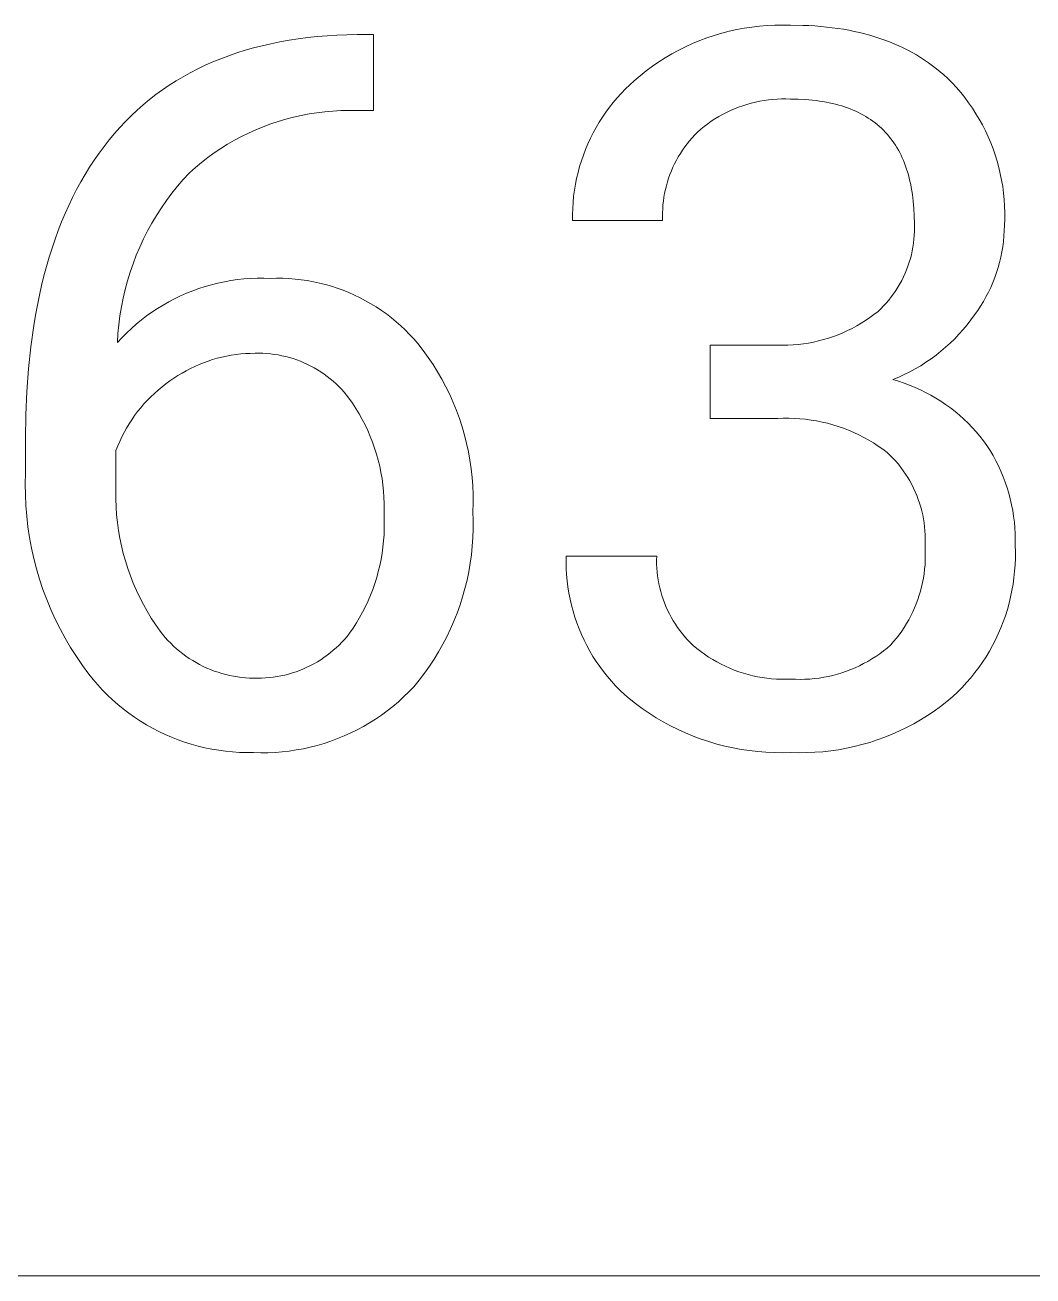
# Model space of a CAD drawing. Header units: millimetres. Extents: x -962 to 3068, y -237 to 2578.
# Drawn here: x 2302.1 to 2356.4, y -12 to 55.4 of the extents above; entities that cross this region are included whole.
import ezdxf

# ---------------------------------------------------------------- set-up
doc = ezdxf.new("R2010")
doc.units = ezdxf.units.MM
doc.header["$MEASUREMENT"] = 0
doc.layers.add('Domyślny', color=7, linetype='Continuous', true_color=0x000000)

msp = doc.modelspace()

# ---------------------------------------------------------------- linework, layer by layer
at = {"layer": 'Domyślny', "color": 18, "lineweight": 15, "true_color": 0x000000}
for p, q in [((2340.884, 55.261), (2341.295, 55.323)), ((2341.295, 55.323), (2341.708, 55.372)), ((2341.708, 55.372), (2342.123, 55.406)), ((2342.123, 55.406), (2342.538, 55.426)), ((2342.538, 55.426), (2342.954, 55.432)), ((2342.954, 55.432), (2343.37, 55.423)), ((2343.37, 55.423), (2344.038, 55.412)), ((2344.038, 55.412), (2344.364, 55.398)), ((2344.364, 55.398), (2344.687, 55.379)), ((2344.687, 55.379), (2345.004, 55.354)), ((2345.004, 55.354), (2345.317, 55.323)), ((2345.317, 55.323), (2345.626, 55.287)), ((2316.343, 54.61), (2316.842, 54.687)), ((2316.842, 54.687), (2317.35, 54.753)), ((2317.35, 54.753), (2317.866, 54.808)), ((2317.866, 54.808), (2318.391, 54.853)), ((2318.391, 54.853), (2318.924, 54.887)), ((2318.924, 54.887), (2319.466, 54.911)), ((2319.466, 54.911), (2320.017, 54.923)), ((2320.017, 54.923), (2320.889, 54.923)), ((2320.889, 54.923), (2320.889, 50.817)), ((2338.485, 54.59), (2338.875, 54.736)), ((2338.875, 54.736), (2339.269, 54.869)), ((2339.269, 54.869), (2339.667, 54.988)), ((2339.667, 54.988), (2340.07, 55.093)), ((2340.07, 55.093), (2340.476, 55.184)), ((2340.476, 55.184), (2340.884, 55.261)), ((2345.626, 55.287), (2345.929, 55.246)), ((2345.929, 55.246), (2346.228, 55.199)), ((2346.228, 55.199), (2346.523, 55.146)), ((2346.523, 55.146), (2346.813, 55.088)), ((2346.813, 55.088), (2347.098, 55.024)), ((2347.098, 55.024), (2347.379, 54.955)), ((2347.379, 54.955), (2347.655, 54.88)), ((2347.655, 54.88), (2347.926, 54.799)), ((2347.926, 54.799), (2348.193, 54.713)), ((2348.193, 54.713), (2348.455, 54.621)), ((2313.528, 53.927), (2313.976, 54.068)), ((2313.976, 54.068), (2314.432, 54.198)), ((2314.432, 54.198), (2314.897, 54.317)), ((2314.897, 54.317), (2315.37, 54.425)), ((2315.37, 54.425), (2315.852, 54.523)), ((2315.852, 54.523), (2316.343, 54.61)), ((2336.985, 53.874), (2337.351, 54.072)), ((2337.351, 54.072), (2337.723, 54.258)), ((2337.723, 54.258), (2338.101, 54.431)), ((2338.101, 54.431), (2338.485, 54.59)), ((2348.455, 54.621), (2348.713, 54.524)), ((2348.713, 54.524), (2348.966, 54.421)), ((2348.966, 54.421), (2349.214, 54.312)), ((2349.214, 54.312), (2349.458, 54.198)), ((2349.458, 54.198), (2349.697, 54.078)), ((2349.697, 54.078), (2349.932, 53.952)), ((2311.823, 53.259), (2312.236, 53.442)), ((2312.236, 53.442), (2312.658, 53.615)), ((2312.658, 53.615), (2313.089, 53.776)), ((2313.089, 53.776), (2313.528, 53.927)), ((2335.933, 53.205), (2336.276, 53.44)), ((2336.276, 53.44), (2336.627, 53.663)), ((2336.627, 53.663), (2336.985, 53.874)), ((2349.932, 53.952), (2350.162, 53.82)), ((2350.162, 53.82), (2350.388, 53.683)), ((2350.388, 53.683), (2350.609, 53.541)), ((2350.609, 53.541), (2350.825, 53.392)), ((2350.825, 53.392), (2351.037, 53.238)), ((2310.255, 52.42), (2310.634, 52.646)), ((2310.634, 52.646), (2311.022, 52.861)), ((2311.022, 52.861), (2311.418, 53.065)), ((2311.418, 53.065), (2311.823, 53.259)), ((2334.955, 52.43), (2335.272, 52.699)), ((2335.272, 52.699), (2335.598, 52.958)), ((2335.598, 52.958), (2335.933, 53.205)), ((2351.037, 53.238), (2351.244, 53.078)), ((2351.244, 53.078), (2351.447, 52.913)), ((2351.447, 52.913), (2351.645, 52.741)), ((2351.645, 52.741), (2351.838, 52.564)), ((2309.522, 51.937), (2309.884, 52.184)), ((2309.884, 52.184), (2310.255, 52.42)), ((2334.249, 51.748), (2334.477, 51.983)), ((2334.477, 51.983), (2334.712, 52.21)), ((2334.712, 52.21), (2334.955, 52.43)), ((2351.838, 52.564), (2352.085, 52.314)), ((2352.085, 52.314), (2352.322, 52.055)), ((2352.322, 52.055), (2352.551, 51.789)), ((2308.488, 51.132), (2308.824, 51.411)), ((2308.824, 51.411), (2309.169, 51.679)), ((2309.169, 51.679), (2309.522, 51.937)), ((2333.818, 51.255), (2334.03, 51.505)), ((2334.03, 51.505), (2334.249, 51.748)), ((2341.486, 51.275), (2341.255, 51.219)), ((2341.718, 51.323), (2341.486, 51.275)), ((2341.951, 51.364), (2341.718, 51.323)), ((2342.186, 51.396), (2341.951, 51.364)), ((2342.422, 51.42), (2342.186, 51.396)), ((2342.659, 51.437), (2342.422, 51.42)), ((2342.896, 51.445), (2342.659, 51.437)), ((2343.133, 51.445), (2342.896, 51.445)), ((2343.37, 51.437), (2343.133, 51.445)), ((2343.781, 51.43), (2343.37, 51.437)), ((2344.179, 51.411), (2343.781, 51.43)), ((2344.373, 51.396), (2344.179, 51.411)), ((2344.564, 51.378), (2344.373, 51.396)), ((2344.752, 51.357), (2344.564, 51.378)), ((2344.936, 51.332), (2344.752, 51.357)), ((2345.117, 51.305), (2344.936, 51.332)), ((2345.295, 51.274), (2345.117, 51.305)), ((2345.47, 51.239), (2345.295, 51.274)), ((2352.551, 51.789), (2352.771, 51.515)), ((2352.771, 51.515), (2352.981, 51.233)), ((2307.841, 50.542), (2308.16, 50.842)), ((2308.16, 50.842), (2308.488, 51.132)), ((2317.427, 50.637), (2317.005, 50.557)), ((2317.85, 50.703), (2317.427, 50.637)), ((2318.276, 50.755), (2317.85, 50.703)), ((2318.704, 50.792), (2318.276, 50.755)), ((2319.132, 50.815), (2318.704, 50.792)), ((2319.561, 50.823), (2319.132, 50.815)), ((2319.99, 50.817), (2319.561, 50.823)), ((2320.889, 50.817), (2319.99, 50.817)), ((2333.236, 50.464), (2333.421, 50.734)), ((2333.421, 50.734), (2333.615, 50.998)), ((2333.615, 50.998), (2333.818, 51.255)), ((2339.715, 50.609), (2339.509, 50.493)), ((2339.926, 50.719), (2339.715, 50.609)), ((2340.14, 50.821), (2339.926, 50.719)), ((2340.357, 50.916), (2340.14, 50.821)), ((2340.578, 51.003), (2340.357, 50.916)), ((2340.801, 51.082), (2340.578, 51.003)), ((2341.027, 51.154), (2340.801, 51.082)), ((2341.255, 51.219), (2341.027, 51.154)), ((2345.641, 51.202), (2345.47, 51.239)), ((2345.809, 51.161), (2345.641, 51.202)), ((2345.974, 51.117), (2345.809, 51.161)), ((2346.136, 51.069), (2345.974, 51.117)), ((2346.294, 51.019), (2346.136, 51.069)), ((2346.449, 50.965), (2346.294, 51.019)), ((2346.601, 50.908), (2346.449, 50.965)), ((2346.749, 50.847), (2346.601, 50.908)), ((2346.894, 50.783), (2346.749, 50.847)), ((2347.036, 50.716), (2346.894, 50.783)), ((2347.175, 50.646), (2347.036, 50.716)), ((2347.31, 50.572), (2347.175, 50.646)), ((2352.981, 51.233), (2353.181, 50.945)), ((2353.181, 50.945), (2353.372, 50.65)), ((2353.372, 50.65), (2353.552, 50.348)), ((2307.228, 49.909), (2307.53, 50.231)), ((2307.53, 50.231), (2307.841, 50.542)), ((2314.951, 49.947), (2314.555, 49.784)), ((2315.353, 50.096), (2314.951, 49.947)), ((2315.76, 50.232), (2315.353, 50.096)), ((2316.171, 50.355), (2315.76, 50.232)), ((2316.587, 50.463), (2316.171, 50.355)), ((2317.005, 50.557), (2316.587, 50.463)), ((2332.894, 49.906), (2333.061, 50.188)), ((2333.061, 50.188), (2333.236, 50.464)), ((2338.726, 49.958), (2338.542, 49.808)), ((2338.915, 50.102), (2338.726, 49.958)), ((2339.108, 50.239), (2338.915, 50.102)), ((2339.306, 50.369), (2339.108, 50.239)), ((2339.509, 50.493), (2339.306, 50.369)), ((2347.443, 50.496), (2347.31, 50.572)), ((2347.572, 50.415), (2347.443, 50.496)), ((2347.697, 50.332), (2347.572, 50.415)), ((2347.82, 50.245), (2347.697, 50.332)), ((2347.939, 50.155), (2347.82, 50.245)), ((2348.055, 50.062), (2347.939, 50.155)), ((2348.167, 49.966), (2348.055, 50.062)), ((2348.276, 49.866), (2348.167, 49.966)), ((2353.552, 50.348), (2353.722, 50.041)), ((2353.722, 50.041), (2353.882, 49.728)), ((2306.65, 49.233), (2306.935, 49.576)), ((2306.935, 49.576), (2307.228, 49.909)), ((2313.778, 49.418), (2313.4, 49.216)), ((2314.163, 49.607), (2313.778, 49.418)), ((2314.555, 49.784), (2314.163, 49.607)), ((2332.453, 49.029), (2332.59, 49.326)), ((2332.59, 49.326), (2332.737, 49.618)), ((2332.737, 49.618), (2332.894, 49.906)), ((2338.072, 49.347), (2337.934, 49.187)), ((2338.216, 49.502), (2338.072, 49.347)), ((2338.364, 49.652), (2338.216, 49.502)), ((2338.542, 49.808), (2338.364, 49.652)), ((2348.383, 49.763), (2348.276, 49.866)), ((2348.485, 49.656), (2348.383, 49.763)), ((2348.585, 49.547), (2348.485, 49.656)), ((2348.681, 49.434), (2348.585, 49.547)), ((2348.774, 49.317), (2348.681, 49.434)), ((2348.864, 49.198), (2348.774, 49.317)), ((2353.882, 49.728), (2354.03, 49.41)), ((2354.03, 49.41), (2354.168, 49.087)), ((2306.104, 48.517), (2306.372, 48.88)), ((2306.372, 48.88), (2306.65, 49.233)), ((2312.665, 48.774), (2312.309, 48.535)), ((2313.029, 49.001), (2312.665, 48.774)), ((2313.4, 49.216), (2313.029, 49.001)), ((2332.209, 48.421), (2332.326, 48.727)), ((2332.326, 48.727), (2332.453, 49.029)), ((2337.553, 48.682), (2337.438, 48.505)), ((2337.675, 48.855), (2337.553, 48.682)), ((2337.802, 49.023), (2337.675, 48.855)), ((2337.934, 49.187), (2337.802, 49.023)), ((2348.95, 49.075), (2348.864, 49.198)), ((2349.034, 48.949), (2348.95, 49.075)), ((2349.114, 48.82), (2349.034, 48.949)), ((2349.19, 48.687), (2349.114, 48.82)), ((2349.264, 48.551), (2349.19, 48.687)), ((2354.168, 49.087), (2354.295, 48.759)), ((2354.295, 48.759), (2354.41, 48.427)), ((2305.593, 47.762), (2305.844, 48.144)), ((2305.844, 48.144), (2306.104, 48.517)), ((2311.622, 48.021), (2311.292, 47.747)), ((2311.961, 48.283), (2311.622, 48.021)), ((2312.309, 48.535), (2311.961, 48.283)), ((2332.006, 47.799), (2332.102, 48.111)), ((2332.102, 48.111), (2332.209, 48.421)), ((2337.129, 47.953), (2337.038, 47.762)), ((2337.226, 48.14), (2337.129, 47.953)), ((2337.329, 48.324), (2337.226, 48.14)), ((2337.438, 48.505), (2337.329, 48.324)), ((2349.334, 48.412), (2349.264, 48.551)), ((2349.401, 48.269), (2349.334, 48.412)), ((2349.464, 48.123), (2349.401, 48.269)), ((2349.525, 47.974), (2349.464, 48.123)), ((2349.582, 47.822), (2349.525, 47.974)), ((2354.41, 48.427), (2354.514, 48.092)), ((2354.514, 48.092), (2354.607, 47.753)), ((2305.117, 46.968), (2305.351, 47.37)), ((2305.351, 47.37), (2305.593, 47.762)), ((2310.971, 47.462), (2310.644, 47.106)), ((2311.292, 47.747), (2310.971, 47.462)), ((2331.846, 47.164), (2331.921, 47.482)), ((2331.921, 47.482), (2332.006, 47.799)), ((2336.877, 47.372), (2336.806, 47.173)), ((2336.954, 47.569), (2336.877, 47.372)), ((2337.038, 47.762), (2336.954, 47.569)), ((2349.636, 47.666), (2349.582, 47.822)), ((2349.686, 47.507), (2349.636, 47.666)), ((2349.734, 47.345), (2349.686, 47.507)), ((2349.778, 47.179), (2349.734, 47.345)), ((2354.607, 47.753), (2354.688, 47.412)), ((2354.688, 47.412), (2354.758, 47.067)), ((2304.677, 46.135), (2304.893, 46.556)), ((2304.893, 46.556), (2305.117, 46.968)), ((2310.329, 46.739), (2310.026, 46.361)), ((2310.644, 47.106), (2310.329, 46.739)), ((2331.729, 46.52), (2331.782, 46.843)), ((2331.782, 46.843), (2331.846, 47.164)), ((2336.635, 46.564), (2336.591, 46.358)), ((2336.685, 46.769), (2336.635, 46.564)), ((2336.742, 46.972), (2336.685, 46.769)), ((2336.806, 47.173), (2336.742, 46.972)), ((2349.818, 47.01), (2349.778, 47.179)), ((2349.856, 46.838), (2349.818, 47.01)), ((2349.89, 46.663), (2349.856, 46.838)), ((2349.921, 46.484), (2349.89, 46.663)), ((2354.758, 47.067), (2354.815, 46.721)), ((2354.815, 46.721), (2354.861, 46.373)), ((2304.47, 45.704), (2304.677, 46.135)), ((2309.737, 45.973), (2309.461, 45.576)), ((2310.026, 46.361), (2309.737, 45.973)), ((2331.635, 45.542), (2331.655, 45.869)), ((2331.655, 45.869), (2331.686, 46.195)), ((2331.686, 46.195), (2331.729, 46.52)), ((2336.526, 45.941), (2336.503, 45.731)), ((2336.555, 46.15), (2336.526, 45.941)), ((2336.591, 46.358), (2336.555, 46.15)), ((2349.949, 46.302), (2349.921, 46.484)), ((2349.973, 46.116), (2349.949, 46.302)), ((2349.995, 45.928), (2349.973, 46.116)), ((2350.013, 45.736), (2349.995, 45.928)), ((2354.861, 46.373), (2354.895, 46.023)), ((2354.895, 46.023), (2354.917, 45.672)), ((2304.083, 44.814), (2304.272, 45.264)), ((2304.272, 45.264), (2304.47, 45.704)), ((2309.461, 45.576), (2309.199, 45.169)), ((2331.625, 45.215), (2331.635, 45.542)), ((2331.627, 44.888), (2331.625, 45.215)), ((2336.48, 45.31), (2336.479, 45.099)), ((2336.488, 45.52), (2336.48, 45.31)), ((2336.503, 45.731), (2336.488, 45.52)), ((2350.027, 45.541), (2350.013, 45.736)), ((2350.047, 45.14), (2350.027, 45.541)), ((2354.917, 45.672), (2354.927, 45.321)), ((2354.927, 45.321), (2354.925, 44.97)), ((2303.902, 44.354), (2304.083, 44.814)), ((2308.951, 44.754), (2308.718, 44.33)), ((2309.199, 45.169), (2308.951, 44.754)), ((2336.485, 44.888), (2331.627, 44.888)), ((2336.479, 45.099), (2336.485, 44.888)), ((2350.053, 44.727), (2350.047, 45.14)), ((2350.059, 44.515), (2350.053, 44.727)), ((2354.912, 44.619), (2354.903, 44.332)), ((2354.925, 44.97), (2354.912, 44.619)), ((2303.567, 43.405), (2303.73, 43.884)), ((2303.73, 43.884), (2303.902, 44.354)), ((2308.499, 43.899), (2308.295, 43.46)), ((2308.718, 44.33), (2308.499, 43.899)), ((2350.007, 43.67), (2350.031, 43.881)), ((2350.031, 43.881), (2350.048, 44.092)), ((2350.048, 44.092), (2350.057, 44.303)), ((2350.057, 44.303), (2350.059, 44.515)), ((2354.885, 44.046), (2354.857, 43.761)), ((2354.903, 44.332), (2354.885, 44.046)), ((2303.413, 42.916), (2303.567, 43.405)), ((2308.295, 43.46), (2308.106, 43.015)), ((2349.892, 43.046), (2349.937, 43.253)), ((2349.937, 43.253), (2349.976, 43.461)), ((2349.976, 43.461), (2350.007, 43.67)), ((2354.772, 43.194), (2354.714, 42.913)), ((2354.819, 43.476), (2354.772, 43.194)), ((2354.857, 43.761), (2354.819, 43.476)), ((2303.268, 42.417), (2303.413, 42.916)), ((2307.933, 42.563), (2307.775, 42.106)), ((2308.106, 43.015), (2307.933, 42.563)), ((2349.711, 42.437), (2349.779, 42.638)), ((2349.779, 42.638), (2349.839, 42.841)), ((2349.839, 42.841), (2349.892, 43.046)), ((2354.647, 42.634), (2354.57, 42.357)), ((2354.714, 42.913), (2354.647, 42.634)), ((2303.004, 41.391), (2303.131, 41.909)), ((2303.131, 41.909), (2303.268, 42.417)), ((2307.775, 42.106), (2307.633, 41.644)), ((2349.375, 41.661), (2349.469, 41.851)), ((2349.469, 41.851), (2349.557, 42.044)), ((2349.557, 42.044), (2349.637, 42.239)), ((2349.637, 42.239), (2349.711, 42.437)), ((2354.484, 42.084), (2354.389, 41.813)), ((2354.57, 42.357), (2354.484, 42.084)), ((2302.885, 40.863), (2303.004, 41.391)), ((2307.507, 41.177), (2307.397, 40.705)), ((2307.633, 41.644), (2307.507, 41.177)), ((2311.152, 41.103), (2311.486, 41.224)), ((2311.486, 41.224), (2311.824, 41.333)), ((2311.824, 41.333), (2312.166, 41.431)), ((2312.166, 41.431), (2312.51, 41.516)), ((2312.51, 41.516), (2312.858, 41.59)), ((2312.858, 41.59), (2313.208, 41.652)), ((2313.208, 41.652), (2313.56, 41.702)), ((2313.56, 41.702), (2313.913, 41.741)), ((2313.913, 41.741), (2314.267, 41.766)), ((2314.267, 41.766), (2314.622, 41.78)), ((2314.622, 41.78), (2314.978, 41.782)), ((2314.978, 41.782), (2315.333, 41.771)), ((2315.333, 41.771), (2315.667, 41.779)), ((2315.667, 41.779), (2316, 41.775)), ((2316, 41.775), (2316.334, 41.761)), ((2316.334, 41.761), (2316.666, 41.735)), ((2316.666, 41.735), (2316.998, 41.697)), ((2316.998, 41.697), (2317.328, 41.649)), ((2317.328, 41.649), (2317.656, 41.589)), ((2317.656, 41.589), (2317.982, 41.519)), ((2317.982, 41.519), (2318.306, 41.437)), ((2318.306, 41.437), (2318.627, 41.344)), ((2318.627, 41.344), (2318.944, 41.241)), ((2318.944, 41.241), (2319.257, 41.127)), ((2349.053, 41.114), (2349.166, 41.293)), ((2349.166, 41.293), (2349.274, 41.475)), ((2349.274, 41.475), (2349.375, 41.661)), ((2354.17, 41.283), (2354.047, 41.024)), ((2354.284, 41.547), (2354.17, 41.283)), ((2354.389, 41.813), (2354.284, 41.547)), ((2302.775, 40.325), (2302.885, 40.863)), ((2307.397, 40.705), (2307.303, 40.231)), ((2309.553, 40.333), (2309.862, 40.508)), ((2309.862, 40.508), (2310.176, 40.674)), ((2310.176, 40.674), (2310.496, 40.828)), ((2310.496, 40.828), (2310.822, 40.971)), ((2310.822, 40.971), (2311.152, 41.103)), ((2319.257, 41.127), (2319.567, 41.003)), ((2319.567, 41.003), (2319.872, 40.868)), ((2319.872, 40.868), (2320.173, 40.723)), ((2320.173, 40.723), (2320.468, 40.568)), ((2320.468, 40.568), (2320.758, 40.403)), ((2348.538, 40.442), (2348.676, 40.603)), ((2348.676, 40.603), (2348.807, 40.769)), ((2348.807, 40.769), (2348.933, 40.94)), ((2348.933, 40.94), (2349.053, 41.114)), ((2353.774, 40.52), (2353.625, 40.275)), ((2353.915, 40.77), (2353.774, 40.52)), ((2354.047, 41.024), (2353.915, 40.77)), ((2302.673, 39.778), (2302.775, 40.325)), ((2307.303, 40.231), (2307.226, 39.753)), ((2308.665, 39.744), (2308.954, 39.95)), ((2308.954, 39.95), (2309.25, 40.146)), ((2309.25, 40.146), (2309.553, 40.333)), ((2320.758, 40.403), (2321.042, 40.228)), ((2321.042, 40.228), (2321.321, 40.044)), ((2321.321, 40.044), (2321.592, 39.85)), ((2321.592, 39.85), (2321.858, 39.648)), ((2347.652, 39.653), (2347.876, 39.817)), ((2347.876, 39.817), (2348.094, 39.989)), ((2348.094, 39.989), (2348.247, 40.135)), ((2348.247, 40.135), (2348.396, 40.286)), ((2348.396, 40.286), (2348.538, 40.442)), ((2353.301, 39.801), (2353.104, 39.53)), ((2353.467, 40.035), (2353.301, 39.801)), ((2353.625, 40.275), (2353.467, 40.035)), ((2302.422, 38.077), (2302.581, 39.221)), ((2302.581, 39.221), (2302.673, 39.778)), ((2307.165, 39.273), (2307.121, 38.792)), ((2307.226, 39.753), (2307.165, 39.273)), ((2307.842, 39.067), (2308.109, 39.302)), ((2308.109, 39.302), (2308.383, 39.527)), ((2308.383, 39.527), (2308.665, 39.744)), ((2321.858, 39.648), (2322.116, 39.436)), ((2322.116, 39.436), (2322.367, 39.216)), ((2322.367, 39.216), (2322.61, 38.988)), ((2346.704, 39.076), (2346.948, 39.208)), ((2346.948, 39.208), (2347.188, 39.348)), ((2347.188, 39.348), (2347.423, 39.497)), ((2347.423, 39.497), (2347.652, 39.653)), ((2352.898, 39.266), (2352.683, 39.009)), ((2353.104, 39.53), (2352.898, 39.266)), ((2307.121, 38.792), (2307.093, 38.309)), ((2307.093, 38.309), (2307.334, 38.57)), ((2307.334, 38.57), (2307.584, 38.823)), ((2307.584, 38.823), (2307.842, 39.067)), ((2322.61, 38.988), (2322.845, 38.751)), ((2322.845, 38.751), (2323.072, 38.507)), ((2323.072, 38.507), (2323.291, 38.255)), ((2344.888, 38.398), (2345.157, 38.468)), ((2345.157, 38.468), (2345.423, 38.547)), ((2345.423, 38.547), (2345.686, 38.635)), ((2345.686, 38.635), (2345.946, 38.732)), ((2345.946, 38.732), (2346.203, 38.838)), ((2346.203, 38.838), (2346.456, 38.953)), ((2346.456, 38.953), (2346.704, 39.076)), ((2352.228, 38.517), (2351.988, 38.283)), ((2352.46, 38.759), (2352.228, 38.517)), ((2352.683, 39.009), (2352.46, 38.759)), ((2302.299, 36.895), (2302.422, 38.077)), ((2323.291, 38.255), (2323.576, 37.888)), ((2323.576, 37.888), (2323.848, 37.512)), ((2339.049, 38.177), (2342.685, 38.177)), ((2339.049, 34.218), (2339.049, 38.177)), ((2342.685, 38.177), (2342.963, 38.172)), ((2342.963, 38.172), (2343.241, 38.175)), ((2343.241, 38.175), (2343.518, 38.189)), ((2343.518, 38.189), (2343.794, 38.212)), ((2343.794, 38.212), (2344.07, 38.244)), ((2344.07, 38.244), (2344.345, 38.286)), ((2344.345, 38.286), (2344.617, 38.337)), ((2344.617, 38.337), (2344.888, 38.398)), ((2351.485, 37.841), (2351.222, 37.633)), ((2351.74, 38.058), (2351.485, 37.841)), ((2351.988, 38.283), (2351.74, 38.058)), ((2311.496, 37.126), (2311.26, 37.022)), ((2311.736, 37.222), (2311.496, 37.126)), ((2311.979, 37.31), (2311.736, 37.222)), ((2312.225, 37.389), (2311.979, 37.31)), ((2312.473, 37.461), (2312.225, 37.389)), ((2312.723, 37.524), (2312.473, 37.461)), ((2312.975, 37.579), (2312.723, 37.524)), ((2313.229, 37.626), (2312.975, 37.579)), ((2313.485, 37.664), (2313.229, 37.626)), ((2313.741, 37.694), (2313.485, 37.664)), ((2313.998, 37.715), (2313.741, 37.694)), ((2314.256, 37.728), (2313.998, 37.715)), ((2314.514, 37.732), (2314.256, 37.728)), ((2314.722, 37.734), (2314.514, 37.732)), ((2314.93, 37.73), (2314.722, 37.734)), ((2315.138, 37.718), (2314.93, 37.73)), ((2315.345, 37.699), (2315.138, 37.718)), ((2315.551, 37.674), (2315.345, 37.699)), ((2315.757, 37.641), (2315.551, 37.674)), ((2315.961, 37.601), (2315.757, 37.641)), ((2316.163, 37.555), (2315.961, 37.601)), ((2316.364, 37.502), (2316.163, 37.555)), ((2316.563, 37.442), (2316.364, 37.502)), ((2316.76, 37.375), (2316.563, 37.442)), ((2316.955, 37.301), (2316.76, 37.375)), ((2317.147, 37.221), (2316.955, 37.301)), ((2317.336, 37.135), (2317.147, 37.221)), ((2317.522, 37.042), (2317.336, 37.135)), ((2323.848, 37.512), (2324.107, 37.126)), ((2324.107, 37.126), (2324.353, 36.732)), ((2350.677, 37.244), (2350.394, 37.064)), ((2350.953, 37.434), (2350.677, 37.244)), ((2351.222, 37.633), (2350.953, 37.434)), ((2302.211, 35.674), (2302.299, 36.895)), ((2310.352, 36.531), (2310.136, 36.39)), ((2310.573, 36.665), (2310.352, 36.531)), ((2310.798, 36.792), (2310.573, 36.665)), ((2311.027, 36.911), (2310.798, 36.792)), ((2311.26, 37.022), (2311.027, 36.911)), ((2317.705, 36.943), (2317.522, 37.042)), ((2317.884, 36.838), (2317.705, 36.943)), ((2318.06, 36.727), (2317.884, 36.838)), ((2318.232, 36.61), (2318.06, 36.727)), ((2318.4, 36.487), (2318.232, 36.61)), ((2318.563, 36.359), (2318.4, 36.487)), ((2324.353, 36.732), (2324.584, 36.329)), ((2349.208, 36.442), (2348.899, 36.312)), ((2349.512, 36.582), (2349.208, 36.442)), ((2349.812, 36.732), (2349.512, 36.582)), ((2350.106, 36.893), (2349.812, 36.732)), ((2350.394, 37.064), (2350.106, 36.893)), ((2309.288, 35.75), (2309.088, 35.572)), ((2309.495, 35.921), (2309.288, 35.75)), ((2309.707, 36.085), (2309.495, 35.921)), ((2309.925, 36.242), (2309.707, 36.085)), ((2310.136, 36.39), (2309.925, 36.242)), ((2318.722, 36.225), (2318.563, 36.359)), ((2318.877, 36.086), (2318.722, 36.225)), ((2319.027, 35.941), (2318.877, 36.086)), ((2319.171, 35.792), (2319.027, 35.941)), ((2319.311, 35.638), (2319.171, 35.792)), ((2324.584, 36.329), (2324.802, 35.919)), ((2324.802, 35.919), (2325.006, 35.501)), ((2348.899, 36.312), (2349.202, 36.222)), ((2349.202, 36.222), (2349.501, 36.122)), ((2349.501, 36.122), (2349.797, 36.012)), ((2349.797, 36.012), (2350.089, 35.892)), ((2350.089, 35.892), (2350.377, 35.762)), ((2350.377, 35.762), (2350.66, 35.622)), ((2302.158, 34.414), (2302.211, 35.674)), ((2308.705, 35.196), (2308.523, 34.999)), ((2308.893, 35.387), (2308.705, 35.196)), ((2309.088, 35.572), (2308.893, 35.387)), ((2319.445, 35.479), (2319.311, 35.638)), ((2319.574, 35.316), (2319.445, 35.479)), ((2319.767, 35.038), (2319.574, 35.316)), ((2325.006, 35.501), (2325.195, 35.077)), ((2325.195, 35.077), (2325.369, 34.646)), ((2350.66, 35.622), (2350.939, 35.473)), ((2350.939, 35.473), (2351.212, 35.314)), ((2351.212, 35.314), (2351.479, 35.146)), ((2351.479, 35.146), (2351.741, 34.969)), ((2302.141, 33.115), (2302.158, 34.414)), ((2308.181, 34.586), (2308.02, 34.371)), ((2308.349, 34.795), (2308.181, 34.586)), ((2308.523, 34.999), (2308.349, 34.795)), ((2319.951, 34.755), (2319.767, 35.038)), ((2320.125, 34.465), (2319.951, 34.755)), ((2320.289, 34.169), (2320.125, 34.465)), ((2325.369, 34.646), (2325.529, 34.21)), ((2351.741, 34.969), (2351.996, 34.784)), ((2351.996, 34.784), (2352.245, 34.59)), ((2352.245, 34.59), (2352.487, 34.387)), ((2307.721, 33.926), (2307.583, 33.696)), ((2307.867, 34.151), (2307.721, 33.926)), ((2308.02, 34.371), (2307.867, 34.151)), ((2320.443, 33.868), (2320.289, 34.169)), ((2320.587, 33.562), (2320.443, 33.868)), ((2325.529, 34.21), (2325.673, 33.768)), ((2325.673, 33.768), (2325.802, 33.322)), ((2342.685, 34.218), (2339.049, 34.218)), ((2342.986, 34.23), (2342.685, 34.218)), ((2343.287, 34.231), (2342.986, 34.23)), ((2343.588, 34.222), (2343.287, 34.231)), ((2343.888, 34.203), (2343.588, 34.222)), ((2344.187, 34.173), (2343.888, 34.203)), ((2344.486, 34.134), (2344.187, 34.173)), ((2344.782, 34.084), (2344.486, 34.134)), ((2345.077, 34.024), (2344.782, 34.084)), ((2345.37, 33.955), (2345.077, 34.024)), ((2345.66, 33.875), (2345.37, 33.955)), ((2345.947, 33.786), (2345.66, 33.875)), ((2346.231, 33.686), (2345.947, 33.786)), ((2352.487, 34.387), (2352.723, 34.176)), ((2352.723, 34.176), (2352.951, 33.958)), ((2352.951, 33.958), (2353.171, 33.732)), ((2353.171, 33.732), (2353.384, 33.498)), ((2302.141, 31.263), (2302.141, 33.115)), ((2307.33, 33.223), (2307.216, 32.98)), ((2307.452, 33.462), (2307.33, 33.223)), ((2307.583, 33.696), (2307.452, 33.462)), ((2320.721, 33.252), (2320.587, 33.562)), ((2320.844, 32.937), (2320.721, 33.252)), ((2325.802, 33.322), (2325.916, 32.872)), ((2346.512, 33.578), (2346.231, 33.686)), ((2346.788, 33.459), (2346.512, 33.578)), ((2347.061, 33.332), (2346.788, 33.459)), ((2347.329, 33.195), (2347.061, 33.332)), ((2347.592, 33.049), (2347.329, 33.195)), ((2353.384, 33.498), (2353.588, 33.258)), ((2353.588, 33.258), (2353.784, 33.01)), ((2307.11, 32.734), (2307.012, 32.484)), ((2307.012, 32.484), (2307.012, 30.713)), ((2307.216, 32.98), (2307.11, 32.734)), ((2320.957, 32.618), (2320.844, 32.937)), ((2321.059, 32.296), (2320.957, 32.618)), ((2325.916, 32.872), (2326.014, 32.418)), ((2326.014, 32.418), (2326.096, 31.961)), ((2347.85, 32.895), (2347.592, 33.049)), ((2348.103, 32.731), (2347.85, 32.895)), ((2348.35, 32.56), (2348.103, 32.731)), ((2348.591, 32.38), (2348.35, 32.56)), ((2348.748, 32.229), (2348.591, 32.38)), ((2353.784, 33.01), (2353.963, 32.751)), ((2353.963, 32.751), (2354.133, 32.485)), ((2354.133, 32.485), (2354.294, 32.213)), ((2321.15, 31.97), (2321.059, 32.296)), ((2321.23, 31.641), (2321.15, 31.97)), ((2326.096, 31.961), (2326.163, 31.501)), ((2348.901, 32.072), (2348.748, 32.229)), ((2349.048, 31.911), (2348.901, 32.072)), ((2349.19, 31.745), (2349.048, 31.911)), ((2349.325, 31.574), (2349.19, 31.745)), ((2354.294, 32.213), (2354.446, 31.937)), ((2354.446, 31.937), (2354.587, 31.655)), ((2302.126, 30.684), (2302.141, 31.263)), ((2321.299, 31.31), (2321.23, 31.641)), ((2321.356, 30.977), (2321.299, 31.31)), ((2326.163, 31.501), (2326.214, 31.039)), ((2326.214, 31.039), (2326.249, 30.576)), ((2349.455, 31.398), (2349.325, 31.574)), ((2349.579, 31.218), (2349.455, 31.398)), ((2349.696, 31.034), (2349.579, 31.218)), ((2349.808, 30.846), (2349.696, 31.034)), ((2354.587, 31.655), (2354.719, 31.368)), ((2354.719, 31.368), (2354.841, 31.077)), ((2354.841, 31.077), (2354.953, 30.782)), ((2302.131, 30.105), (2302.126, 30.684)), ((2307.012, 30.713), (2306.999, 30.29)), ((2321.403, 30.642), (2321.356, 30.977)), ((2321.438, 30.306), (2321.403, 30.642)), ((2326.249, 30.576), (2326.267, 30.112)), ((2349.912, 30.655), (2349.808, 30.846)), ((2350.01, 30.46), (2349.912, 30.655)), ((2350.102, 30.261), (2350.01, 30.46)), ((2354.953, 30.782), (2355.055, 30.483)), ((2355.055, 30.483), (2355.146, 30.181)), ((2302.157, 29.526), (2302.131, 30.105)), ((2306.999, 30.29), (2307, 29.867)), ((2307, 29.867), (2307.016, 29.444)), ((2321.462, 29.969), (2321.438, 30.306)), ((2321.475, 29.631), (2321.462, 29.969)), ((2326.267, 30.112), (2326.27, 29.647)), ((2350.186, 30.06), (2350.102, 30.261)), ((2350.264, 29.856), (2350.186, 30.06)), ((2350.335, 29.649), (2350.264, 29.856)), ((2355.146, 30.181), (2355.227, 29.876)), ((2355.227, 29.876), (2355.297, 29.569)), ((2302.202, 28.948), (2302.157, 29.526)), ((2307.016, 29.444), (2307.045, 29.022)), ((2307.045, 29.022), (2307.089, 28.601)), ((2321.466, 28.955), (2321.476, 29.293)), ((2321.476, 29.293), (2321.475, 29.631)), ((2326.27, 29.647), (2326.257, 29.183)), ((2326.257, 29.183), (2326.273, 28.719)), ((2350.398, 29.44), (2350.335, 29.649)), ((2350.454, 29.229), (2350.398, 29.44)), ((2350.503, 29.017), (2350.454, 29.229)), ((2350.545, 28.802), (2350.503, 29.017)), ((2355.297, 29.569), (2355.357, 29.259)), ((2355.357, 29.259), (2355.406, 28.947)), ((2302.268, 28.373), (2302.202, 28.948)), ((2302.354, 27.8), (2302.268, 28.373)), ((2307.089, 28.601), (2307.148, 28.182)), ((2321.477, 28.619), (2321.466, 28.955)), ((2321.476, 28.283), (2321.477, 28.619)), ((2326.273, 28.719), (2326.272, 28.256)), ((2350.58, 28.587), (2350.545, 28.802)), ((2350.607, 28.37), (2350.58, 28.587)), ((2350.626, 28.153), (2350.607, 28.37)), ((2355.406, 28.947), (2355.444, 28.634)), ((2355.444, 28.634), (2355.472, 28.32)), ((2302.459, 27.23), (2302.354, 27.8)), ((2307.148, 28.182), (2307.22, 27.765)), ((2307.22, 27.765), (2307.306, 27.35)), ((2321.441, 27.613), (2321.464, 27.948)), ((2321.464, 27.948), (2321.476, 28.283)), ((2326.256, 27.792), (2326.224, 27.33)), ((2326.272, 28.256), (2326.256, 27.792)), ((2350.639, 27.935), (2350.626, 28.153)), ((2350.643, 27.716), (2350.639, 27.935)), ((2350.641, 27.498), (2350.643, 27.716)), ((2355.472, 28.32), (2355.488, 28.005)), ((2355.488, 28.005), (2355.494, 27.689)), ((2355.494, 27.689), (2355.489, 27.374)), ((2302.585, 26.665), (2302.459, 27.23)), ((2307.306, 27.35), (2307.407, 26.939)), ((2321.36, 26.946), (2321.406, 27.279)), ((2321.406, 27.279), (2321.441, 27.613)), ((2326.224, 27.33), (2326.176, 26.869)), ((2350.63, 27.28), (2350.641, 27.498)), ((2350.642, 27.041), (2350.63, 27.28)), ((2350.645, 26.801), (2350.642, 27.041)), ((2355.489, 27.374), (2355.499, 27.024)), ((2355.499, 27.024), (2355.498, 26.674)), ((2302.729, 26.104), (2302.585, 26.665)), ((2307.407, 26.939), (2307.521, 26.532)), ((2307.521, 26.532), (2307.649, 26.128)), ((2321.236, 26.286), (2321.304, 26.615)), ((2321.304, 26.615), (2321.36, 26.946)), ((2326.112, 26.409), (2326.033, 25.953)), ((2326.176, 26.869), (2326.112, 26.409)), ((2331.286, 26.463), (2331.291, 26.797)), ((2331.291, 26.129), (2331.286, 26.463)), ((2331.291, 26.797), (2336.163, 26.797)), ((2336.163, 26.797), (2336.158, 26.582)), ((2336.158, 26.582), (2336.16, 26.367)), ((2336.16, 26.367), (2336.169, 26.152)), ((2350.608, 26.085), (2350.628, 26.323)), ((2350.628, 26.323), (2350.641, 26.562)), ((2350.641, 26.562), (2350.645, 26.801)), ((2355.485, 26.324), (2355.46, 25.975)), ((2355.498, 26.674), (2355.485, 26.324)), ((2302.894, 25.548), (2302.729, 26.104)), ((2307.649, 26.128), (2307.791, 25.73)), ((2307.791, 25.73), (2307.946, 25.336)), ((2320.967, 25.316), (2321.068, 25.636)), ((2321.068, 25.636), (2321.157, 25.96)), ((2321.157, 25.96), (2321.236, 26.286)), ((2326.033, 25.953), (2325.938, 25.499)), ((2331.309, 25.796), (2331.291, 26.129)), ((2331.338, 25.463), (2331.309, 25.796)), ((2336.169, 26.152), (2336.186, 25.938)), ((2336.186, 25.938), (2336.21, 25.725)), ((2336.21, 25.725), (2336.242, 25.512)), ((2350.543, 25.611), (2350.579, 25.847)), ((2350.579, 25.847), (2350.608, 26.085)), ((2355.46, 25.975), (2355.424, 25.627)), ((2303.077, 24.999), (2302.894, 25.548)), ((2303.28, 24.456), (2303.077, 24.999)), ((2307.946, 25.336), (2308.114, 24.947)), ((2320.734, 24.686), (2320.856, 24.999)), ((2320.856, 24.999), (2320.967, 25.316)), ((2325.827, 25.049), (2325.701, 24.602)), ((2325.938, 25.499), (2325.827, 25.049)), ((2331.378, 25.132), (2331.338, 25.463)), ((2331.43, 24.802), (2331.378, 25.132)), ((2336.242, 25.512), (2336.281, 25.301)), ((2336.281, 25.301), (2336.327, 25.091)), ((2336.327, 25.091), (2336.38, 24.883)), ((2350.386, 24.91), (2350.446, 25.142)), ((2350.446, 25.142), (2350.498, 25.375)), ((2350.498, 25.375), (2350.543, 25.611)), ((2355.376, 25.281), (2355.316, 24.936)), ((2355.424, 25.627), (2355.376, 25.281)), ((2303.501, 23.921), (2303.28, 24.456)), ((2308.114, 24.947), (2308.295, 24.565)), ((2308.295, 24.565), (2308.489, 24.189)), ((2320.46, 24.073), (2320.602, 24.378)), ((2320.602, 24.378), (2320.734, 24.686)), ((2325.701, 24.602), (2325.56, 24.161)), ((2331.493, 24.475), (2331.43, 24.802)), ((2331.567, 24.149), (2331.493, 24.475)), ((2336.38, 24.883), (2336.441, 24.677)), ((2336.441, 24.677), (2336.508, 24.473)), ((2336.508, 24.473), (2336.583, 24.272)), ((2350.159, 24.229), (2350.242, 24.454)), ((2350.242, 24.454), (2350.318, 24.681)), ((2350.318, 24.681), (2350.386, 24.91)), ((2355.244, 24.594), (2355.161, 24.254)), ((2355.316, 24.936), (2355.244, 24.594)), ((2303.741, 23.393), (2303.501, 23.921)), ((2308.489, 24.189), (2308.696, 23.82)), ((2308.696, 23.82), (2308.915, 23.458)), ((2320.145, 23.48), (2320.308, 23.774)), ((2320.308, 23.774), (2320.46, 24.073)), ((2325.404, 23.724), (2325.233, 23.293)), ((2325.56, 24.161), (2325.404, 23.724)), ((2331.653, 23.827), (2331.567, 24.149)), ((2331.75, 23.507), (2331.653, 23.827)), ((2336.583, 24.272), (2336.664, 24.073)), ((2336.664, 24.073), (2336.752, 23.877)), ((2336.752, 23.877), (2336.847, 23.684)), ((2336.847, 23.684), (2336.949, 23.495)), ((2349.866, 23.574), (2349.971, 23.789)), ((2349.971, 23.789), (2350.069, 24.008)), ((2350.069, 24.008), (2350.159, 24.229)), ((2355.067, 23.917), (2354.962, 23.583)), ((2355.161, 24.254), (2355.067, 23.917)), ((2303.999, 22.875), (2303.741, 23.393)), ((2308.915, 23.458), (2309.146, 23.103)), ((2309.146, 23.103), (2309.268, 22.925)), ((2319.792, 22.91), (2319.973, 23.192)), ((2319.973, 23.192), (2320.145, 23.48)), ((2325.233, 23.293), (2325.047, 22.868)), ((2331.857, 23.191), (2331.75, 23.507)), ((2331.976, 22.88), (2331.857, 23.191)), ((2336.949, 23.495), (2337.057, 23.309)), ((2337.057, 23.309), (2337.171, 23.127)), ((2337.171, 23.127), (2337.291, 22.949)), ((2337.291, 22.949), (2337.418, 22.776)), ((2349.375, 22.753), (2349.508, 22.952)), ((2349.508, 22.952), (2349.634, 23.156)), ((2349.634, 23.156), (2349.753, 23.363)), ((2349.753, 23.363), (2349.866, 23.574)), ((2354.845, 23.253), (2354.717, 22.927)), ((2354.962, 23.583), (2354.845, 23.253)), ((2304.274, 22.365), (2303.999, 22.875)), ((2304.568, 21.866), (2304.274, 22.365)), ((2309.268, 22.925), (2309.396, 22.75)), ((2309.396, 22.75), (2309.529, 22.58)), ((2309.529, 22.58), (2309.668, 22.414)), ((2309.668, 22.414), (2309.813, 22.254)), ((2319.187, 22.152), (2319.331, 22.308)), ((2319.331, 22.308), (2319.468, 22.468)), ((2319.468, 22.468), (2319.601, 22.634)), ((2319.601, 22.634), (2319.792, 22.91)), ((2324.847, 22.45), (2324.633, 22.039)), ((2325.047, 22.868), (2324.847, 22.45)), ((2332.105, 22.572), (2331.976, 22.88)), ((2332.245, 22.269), (2332.105, 22.572)), ((2332.395, 21.971), (2332.245, 22.269)), ((2337.418, 22.776), (2337.55, 22.607)), ((2337.55, 22.607), (2337.688, 22.442)), ((2337.688, 22.442), (2337.832, 22.283)), ((2337.832, 22.283), (2337.981, 22.128)), ((2348.937, 22.185), (2349.089, 22.369)), ((2349.089, 22.369), (2349.235, 22.559)), ((2349.235, 22.559), (2349.375, 22.753)), ((2354.429, 22.29), (2354.269, 21.979)), ((2354.578, 22.606), (2354.429, 22.29)), ((2354.717, 22.927), (2354.578, 22.606)), ((2304.878, 21.377), (2304.568, 21.866)), ((2309.813, 22.254), (2309.963, 22.098)), ((2309.963, 22.098), (2310.118, 21.947)), ((2310.118, 21.947), (2310.279, 21.802)), ((2310.279, 21.802), (2310.444, 21.662)), ((2310.444, 21.662), (2310.613, 21.528)), ((2318.564, 21.581), (2318.727, 21.715)), ((2318.727, 21.715), (2318.886, 21.856)), ((2318.886, 21.856), (2319.039, 22.002)), ((2319.039, 22.002), (2319.187, 22.152)), ((2324.404, 21.636), (2324.162, 21.24)), ((2324.633, 22.039), (2324.404, 21.636)), ((2332.556, 21.678), (2332.395, 21.971)), ((2332.726, 21.391), (2332.556, 21.678)), ((2337.981, 22.128), (2338.136, 21.979)), ((2338.136, 21.979), (2338.335, 21.812)), ((2338.335, 21.812), (2338.539, 21.653)), ((2338.539, 21.653), (2338.749, 21.5)), ((2348.184, 21.53), (2348.388, 21.681)), ((2348.388, 21.681), (2348.586, 21.84)), ((2348.586, 21.84), (2348.778, 22.005)), ((2348.778, 22.005), (2348.937, 22.185)), ((2354.099, 21.673), (2353.918, 21.373)), ((2354.269, 21.979), (2354.099, 21.673)), ((2305.206, 20.899), (2304.878, 21.377)), ((2310.613, 21.528), (2310.787, 21.4)), ((2310.787, 21.4), (2310.966, 21.278)), ((2310.966, 21.278), (2311.148, 21.162)), ((2311.148, 21.162), (2311.334, 21.052)), ((2311.334, 21.052), (2311.524, 20.948)), ((2311.524, 20.948), (2311.718, 20.851)), ((2317.5, 20.894), (2317.686, 20.993)), ((2317.686, 20.993), (2317.87, 21.098)), ((2317.87, 21.098), (2318.049, 21.21)), ((2318.049, 21.21), (2318.225, 21.328)), ((2318.225, 21.328), (2318.397, 21.451)), ((2318.397, 21.451), (2318.564, 21.581)), ((2324.162, 21.24), (2323.907, 20.853)), ((2332.906, 21.11), (2332.726, 21.391)), ((2333.096, 20.836), (2332.906, 21.11)), ((2338.749, 21.5), (2338.964, 21.355)), ((2338.964, 21.355), (2339.183, 21.218)), ((2339.183, 21.218), (2339.408, 21.089)), ((2339.408, 21.089), (2339.637, 20.967)), ((2339.637, 20.967), (2339.87, 20.853)), ((2347.094, 20.882), (2347.321, 20.996)), ((2347.321, 20.996), (2347.543, 21.118)), ((2347.543, 21.118), (2347.762, 21.248)), ((2347.762, 21.248), (2347.975, 21.385)), ((2347.975, 21.385), (2348.184, 21.53)), ((2353.728, 21.08), (2353.527, 20.793)), ((2353.918, 21.373), (2353.728, 21.08)), ((2305.549, 20.433), (2305.206, 20.899)), ((2305.786, 20.138), (2305.549, 20.433)), ((2311.718, 20.851), (2311.914, 20.76)), ((2311.914, 20.76), (2312.113, 20.677)), ((2312.113, 20.677), (2312.315, 20.599)), ((2312.315, 20.599), (2312.52, 20.529)), ((2312.52, 20.529), (2312.727, 20.466)), ((2312.727, 20.466), (2312.936, 20.41)), ((2312.936, 20.41), (2313.146, 20.361)), ((2313.146, 20.361), (2313.358, 20.319)), ((2313.358, 20.319), (2313.572, 20.284)), ((2313.572, 20.284), (2313.786, 20.257)), ((2313.786, 20.257), (2314.002, 20.236)), ((2314.002, 20.236), (2314.218, 20.223)), ((2315.068, 20.226), (2315.279, 20.244)), ((2315.279, 20.244), (2315.489, 20.268)), ((2315.489, 20.268), (2315.698, 20.299)), ((2315.698, 20.299), (2315.906, 20.338)), ((2315.906, 20.338), (2316.113, 20.383)), ((2316.113, 20.383), (2316.318, 20.436)), ((2316.318, 20.436), (2316.521, 20.495)), ((2316.521, 20.495), (2316.722, 20.562)), ((2316.722, 20.562), (2316.92, 20.635)), ((2316.92, 20.635), (2317.116, 20.714)), ((2317.116, 20.714), (2317.309, 20.801)), ((2317.309, 20.801), (2317.5, 20.894)), ((2323.638, 20.475), (2323.357, 20.107)), ((2323.907, 20.853), (2323.638, 20.475)), ((2333.295, 20.568), (2333.096, 20.836)), ((2333.504, 20.307), (2333.295, 20.568)), ((2333.721, 20.054), (2333.504, 20.307)), ((2339.87, 20.853), (2340.107, 20.748)), ((2340.107, 20.748), (2340.347, 20.651)), ((2340.347, 20.651), (2340.591, 20.562)), ((2340.591, 20.562), (2340.837, 20.482)), ((2340.837, 20.482), (2341.086, 20.411)), ((2341.086, 20.411), (2341.338, 20.348)), ((2341.338, 20.348), (2341.591, 20.294)), ((2341.591, 20.294), (2341.846, 20.249)), ((2341.846, 20.249), (2342.103, 20.213)), ((2344.916, 20.221), (2345.167, 20.26)), ((2345.167, 20.26), (2345.417, 20.309)), ((2345.417, 20.309), (2345.664, 20.365)), ((2345.664, 20.365), (2345.909, 20.431)), ((2345.909, 20.431), (2346.152, 20.504)), ((2346.152, 20.504), (2346.392, 20.586)), ((2346.392, 20.586), (2346.63, 20.677)), ((2346.63, 20.677), (2346.864, 20.775)), ((2346.864, 20.775), (2347.094, 20.882)), ((2353.098, 20.24), (2352.87, 19.975)), ((2353.317, 20.513), (2353.098, 20.24)), ((2353.527, 20.793), (2353.317, 20.513)), ((2306.033, 19.852), (2305.786, 20.138)), ((2306.29, 19.575), (2306.033, 19.852)), ((2306.556, 19.306), (2306.29, 19.575)), ((2314.218, 20.223), (2314.434, 20.218)), ((2314.434, 20.218), (2314.645, 20.214)), ((2314.645, 20.214), (2314.857, 20.216)), ((2314.857, 20.216), (2315.068, 20.226)), ((2323.063, 19.748), (2322.797, 19.47)), ((2323.357, 20.107), (2323.063, 19.748)), ((2333.947, 19.808), (2333.721, 20.054)), ((2334.181, 19.571), (2333.947, 19.808)), ((2334.423, 19.341), (2334.181, 19.571)), ((2342.103, 20.213), (2342.361, 20.185)), ((2342.361, 20.185), (2342.619, 20.167)), ((2342.619, 20.167), (2342.879, 20.158)), ((2342.879, 20.158), (2343.138, 20.158)), ((2343.138, 20.158), (2343.397, 20.167)), ((2343.397, 20.167), (2343.65, 20.154)), ((2343.65, 20.154), (2343.904, 20.15)), ((2343.904, 20.15), (2344.158, 20.154)), ((2344.158, 20.154), (2344.412, 20.168)), ((2344.412, 20.168), (2344.664, 20.19)), ((2344.664, 20.19), (2344.916, 20.221)), ((2352.633, 19.718), (2352.387, 19.468)), ((2352.87, 19.975), (2352.633, 19.718)), ((2306.831, 19.047), (2306.556, 19.306)), ((2307.115, 18.798), (2306.831, 19.047)), ((2322.236, 18.943), (2321.942, 18.694)), ((2322.521, 19.202), (2322.236, 18.943)), ((2322.797, 19.47), (2322.521, 19.202)), ((2334.673, 19.12), (2334.423, 19.341)), ((2335.025, 18.842), (2334.673, 19.12)), ((2351.803, 18.952), (2351.462, 18.689)), ((2352.134, 19.227), (2351.803, 18.952)), ((2352.387, 19.468), (2352.134, 19.227)), ((2307.408, 18.559), (2307.115, 18.798)), ((2307.708, 18.33), (2307.408, 18.559)), ((2308.017, 18.111), (2307.708, 18.33)), ((2321.329, 18.228), (2321.01, 18.011)), ((2321.639, 18.456), (2321.329, 18.228)), ((2321.942, 18.694), (2321.639, 18.456)), ((2335.385, 18.577), (2335.025, 18.842)), ((2335.755, 18.324), (2335.385, 18.577)), ((2336.133, 18.084), (2335.755, 18.324)), ((2351.113, 18.437), (2350.756, 18.198)), ((2351.462, 18.689), (2351.113, 18.437)), ((2308.332, 17.903), (2308.017, 18.111)), ((2308.655, 17.706), (2308.332, 17.903)), ((2308.984, 17.521), (2308.655, 17.706)), ((2320.352, 17.611), (2320.013, 17.429)), ((2320.685, 17.805), (2320.352, 17.611)), ((2321.01, 18.011), (2320.685, 17.805)), ((2336.519, 17.858), (2336.133, 18.084)), ((2336.913, 17.645), (2336.519, 17.858)), ((2337.314, 17.445), (2336.913, 17.645)), ((2349.637, 17.555), (2349.25, 17.366)), ((2350.017, 17.756), (2349.637, 17.555)), ((2350.39, 17.971), (2350.017, 17.756)), ((2350.756, 18.198), (2350.39, 17.971)), ((2309.32, 17.347), (2308.984, 17.521)), ((2309.661, 17.184), (2309.32, 17.347)), ((2310.008, 17.034), (2309.661, 17.184)), ((2310.359, 16.895), (2310.008, 17.034)), ((2310.716, 16.769), (2310.359, 16.895)), ((2318.961, 16.953), (2318.599, 16.819)), ((2319.317, 17.099), (2318.961, 16.953)), ((2319.668, 17.258), (2319.317, 17.099)), ((2320.013, 17.429), (2319.668, 17.258)), ((2337.722, 17.26), (2337.314, 17.445)), ((2338.135, 17.089), (2337.722, 17.26)), ((2338.555, 16.933), (2338.135, 17.089)), ((2338.98, 16.791), (2338.555, 16.933)), ((2348.054, 16.883), (2347.645, 16.749)), ((2348.458, 17.03), (2348.054, 16.883)), ((2348.857, 17.191), (2348.458, 17.03)), ((2349.25, 17.366), (2348.857, 17.191)), ((2311.076, 16.655), (2310.716, 16.769)), ((2311.44, 16.554), (2311.076, 16.655)), ((2311.807, 16.465), (2311.44, 16.554)), ((2312.178, 16.389), (2311.807, 16.465)), ((2312.55, 16.326), (2312.178, 16.389)), ((2312.925, 16.276), (2312.55, 16.326)), ((2313.301, 16.239), (2312.925, 16.276)), ((2313.678, 16.214), (2313.301, 16.239)), ((2314.056, 16.203), (2313.678, 16.214)), ((2314.434, 16.205), (2314.056, 16.203)), ((2314.819, 16.195), (2314.434, 16.205)), ((2315.204, 16.197), (2314.819, 16.195)), ((2315.589, 16.214), (2315.204, 16.197)), ((2315.973, 16.243), (2315.589, 16.214)), ((2316.355, 16.286), (2315.973, 16.243)), ((2316.736, 16.342), (2316.355, 16.286)), ((2317.115, 16.412), (2316.736, 16.342)), ((2317.491, 16.494), (2317.115, 16.412)), ((2317.864, 16.59), (2317.491, 16.494)), ((2318.234, 16.698), (2317.864, 16.59)), ((2318.599, 16.819), (2318.234, 16.698)), ((2339.409, 16.664), (2338.98, 16.791)), ((2339.843, 16.552), (2339.409, 16.664)), ((2340.28, 16.455), (2339.843, 16.552)), ((2340.72, 16.374), (2340.28, 16.455)), ((2341.163, 16.307), (2340.72, 16.374)), ((2341.608, 16.256), (2341.163, 16.307)), ((2342.054, 16.221), (2341.608, 16.256)), ((2342.501, 16.201), (2342.054, 16.221)), ((2342.949, 16.197), (2342.501, 16.201)), ((2343.397, 16.208), (2342.949, 16.197)), ((2343.827, 16.196), (2343.397, 16.208)), ((2344.257, 16.199), (2343.827, 16.196)), ((2344.687, 16.216), (2344.257, 16.199)), ((2345.116, 16.249), (2344.687, 16.216)), ((2345.544, 16.296), (2345.116, 16.249)), ((2345.97, 16.357), (2345.544, 16.296)), ((2346.393, 16.434), (2345.97, 16.357)), ((2346.814, 16.524), (2346.393, 16.434)), ((2347.231, 16.63), (2346.814, 16.524)), ((2347.645, 16.749), (2347.231, 16.63)), ((1544.743, -12.02), (3067.792, -12.02))]:
    msp.add_line(p, q, dxfattribs=at)

doc.saveas('drawing.dxf')
